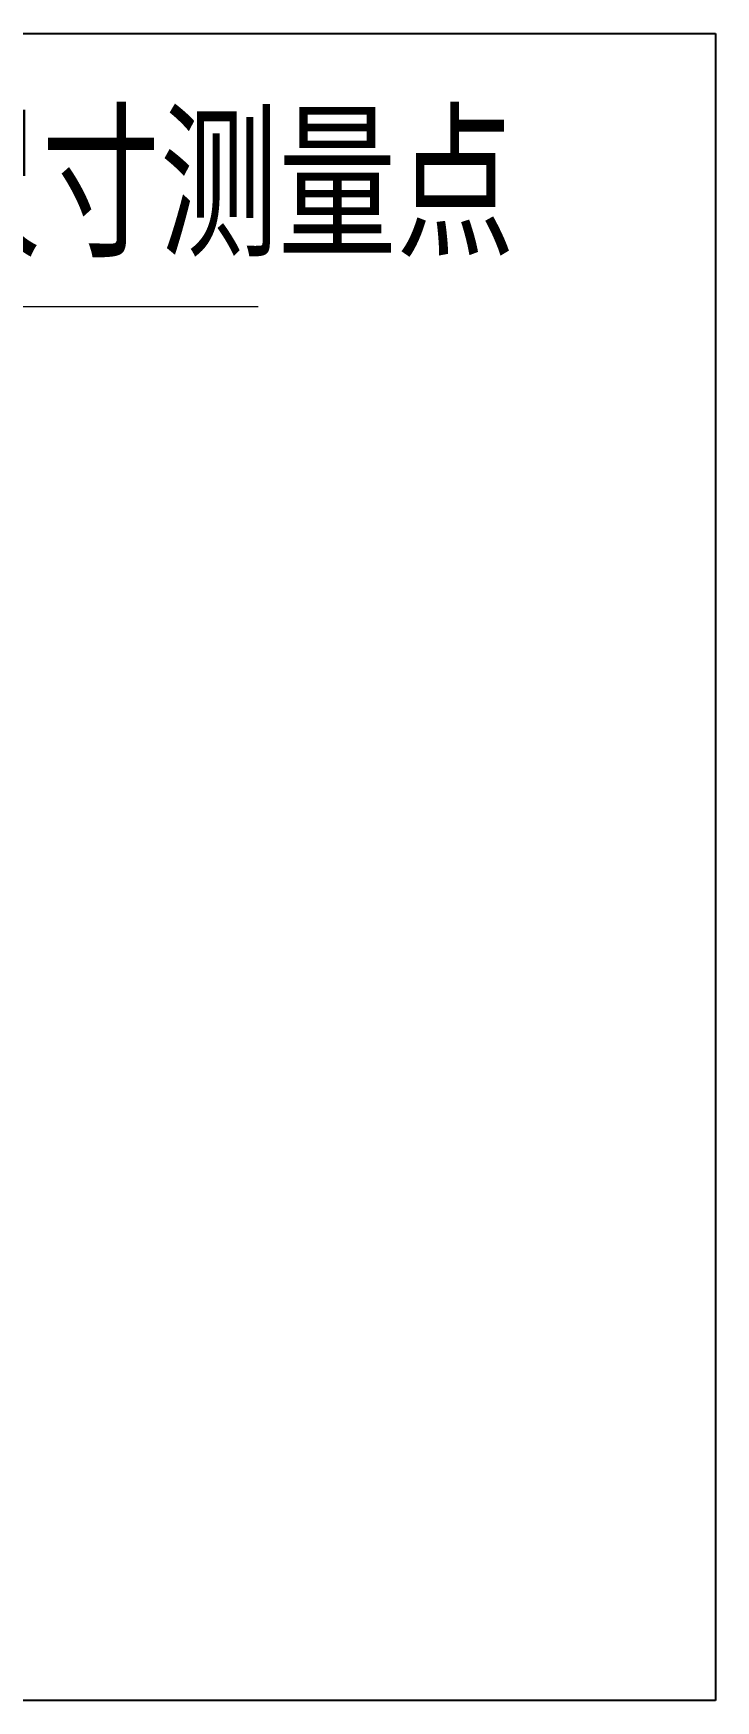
# Model space of a CAD drawing. Header units: inches. Extents: x 47316 to 59086, y 3141 to 11743.
# Drawn here: x 50747.3 to 50774.8, y 4919.9 to 4987.2 of the extents above; entities that cross this region are included whole.
import ezdxf

# ---------------------------------------------------------------- set-up
doc = ezdxf.new("R2010")
doc.units = ezdxf.units.IN
doc.header["$MEASUREMENT"] = 0
doc.layers.add('_BLACK_HOLE', color=7, linetype='Continuous')
doc.styles.add('MtX_SimSun', font='')
doc.styles.get('MtX_SimSun').set_extended_font_data('SimSun')

msp = doc.modelspace()

# ---------------------------------------------------------------- linework, layer by layer
at = {"color": 1, "lineweight": -3}
for p, q in [((50695.608, 4987.246), (50774.816, 4987.246)), ((50774.816, 4987.246), (50774.816, 4919.893)), ((50774.816, 4919.893), (50695.608, 4919.893))]:
    msp.add_line(p, q, dxfattribs=at)
at = {"layer": '_BLACK_HOLE', "lineweight": 0}
msp.add_line((50737.819, 4976.214), (50756.344, 4976.214), dxfattribs=at)

# ---------------------------------------------------------------- texts
at = {"layer": '_BLACK_HOLE', "lineweight": -2, "style": 'MtX_SimSun', "width": 0.7}
msp.add_text('尺寸测量点', height=5, dxfattribs=at).set_placement((50742.829, 4978.756))

doc.saveas('drawing.dxf')
